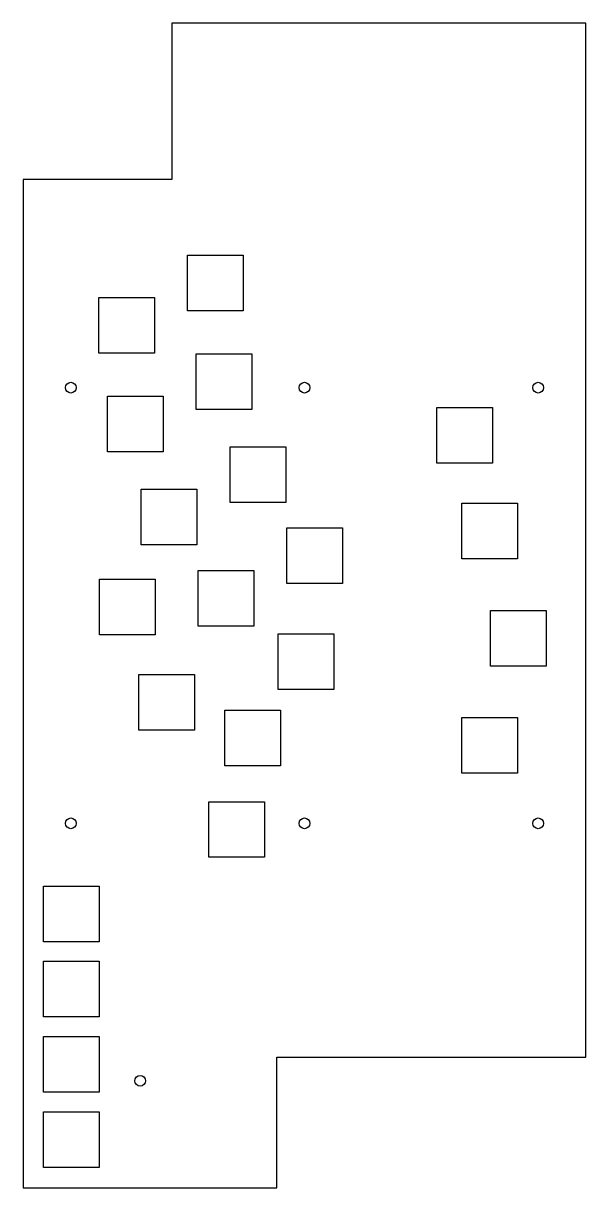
# Model space of a CAD drawing. Header units: millimetres. Extents: x -87 to 55, y -147 to 147.
import ezdxf

# ---------------------------------------------------------------- set-up
doc = ezdxf.new("R2010")
doc.units = ezdxf.units.MM

msp = doc.modelspace()

# ---------------------------------------------------------------- linework, layer by layer
for points in [[(-23, -114), (55, -114), (55, 147), (-49.5, 147), (-49.5, 107.6), (-87, 107.6), (-87, -147), (-23, -147)], [(-31.47, 74.42), (-45.52, 74.42), (-45.52, 88.47), (-31.47, 88.47)], [(-53.9, 63.68), (-67.95, 63.68), (-67.95, 77.73), (-53.9, 77.73)], [(-43.34, 63.57), (-29.29, 63.57), (-29.29, 49.52), (-43.34, 49.52)], [(-65.77, 52.83), (-51.72, 52.83), (-51.72, 38.78), (-65.77, 38.78)], [(31.44, 35.95), (17.39, 35.95), (17.39, 50), (31.44, 50)], [(-34.79, 40.08), (-20.74, 40.08), (-20.74, 26.03), (-34.79, 26.03)], [(-57.22, 29.34), (-43.17, 29.34), (-43.17, 15.29), (-57.22, 15.29)], [(23.75, 25.82), (37.8, 25.82), (37.8, 11.77), (23.75, 11.77)], [(-20.45, 19.6), (-6.4, 19.6), (-6.4, 5.55), (-20.45, 5.55)], [(-42.88, 8.86), (-28.83, 8.86), (-28.83, -5.19), (-42.88, -5.19)], [(-67.79, -7.37), (-67.79, 6.68), (-53.74, 6.68), (-53.74, -7.37)], [(30.95, -1.24), (45, -1.24), (45, -15.29), (30.95, -15.29)], [(-8.57, -21.19), (-22.62, -21.19), (-22.62, -7.14), (-8.57, -7.14)], [(-43.76, -17.4), (-43.76, -31.45), (-57.81, -31.45), (-57.81, -17.4)], [(-36.1, -26.39), (-22.05, -26.39), (-22.05, -40.44), (-36.1, -40.44)], [(23.75, -28.3), (37.8, -28.3), (37.8, -42.35), (23.75, -42.35)], [(-40.18, -49.53), (-26.13, -49.53), (-26.13, -63.58), (-40.18, -63.58)], [(-67.82, -84.88), (-81.87, -84.88), (-81.87, -70.83), (-67.82, -70.83)], [(-81.87, -89.83), (-67.82, -89.83), (-67.82, -103.88), (-81.87, -103.88)], [(-81.87, -108.83), (-67.82, -108.83), (-67.82, -122.88), (-81.87, -122.88)], [(-81.87, -127.83), (-67.82, -127.83), (-67.82, -141.88), (-81.87, -141.88)]]:
    msp.add_lwpolyline(points, close=True)
for centre in [(-75, 55), (-16, 55), (43, 55), (-75, -55), (-16, -55), (43, -55), (-57.5, -120)]:
    msp.add_circle(centre, 1.35)

doc.saveas('drawing.dxf')
